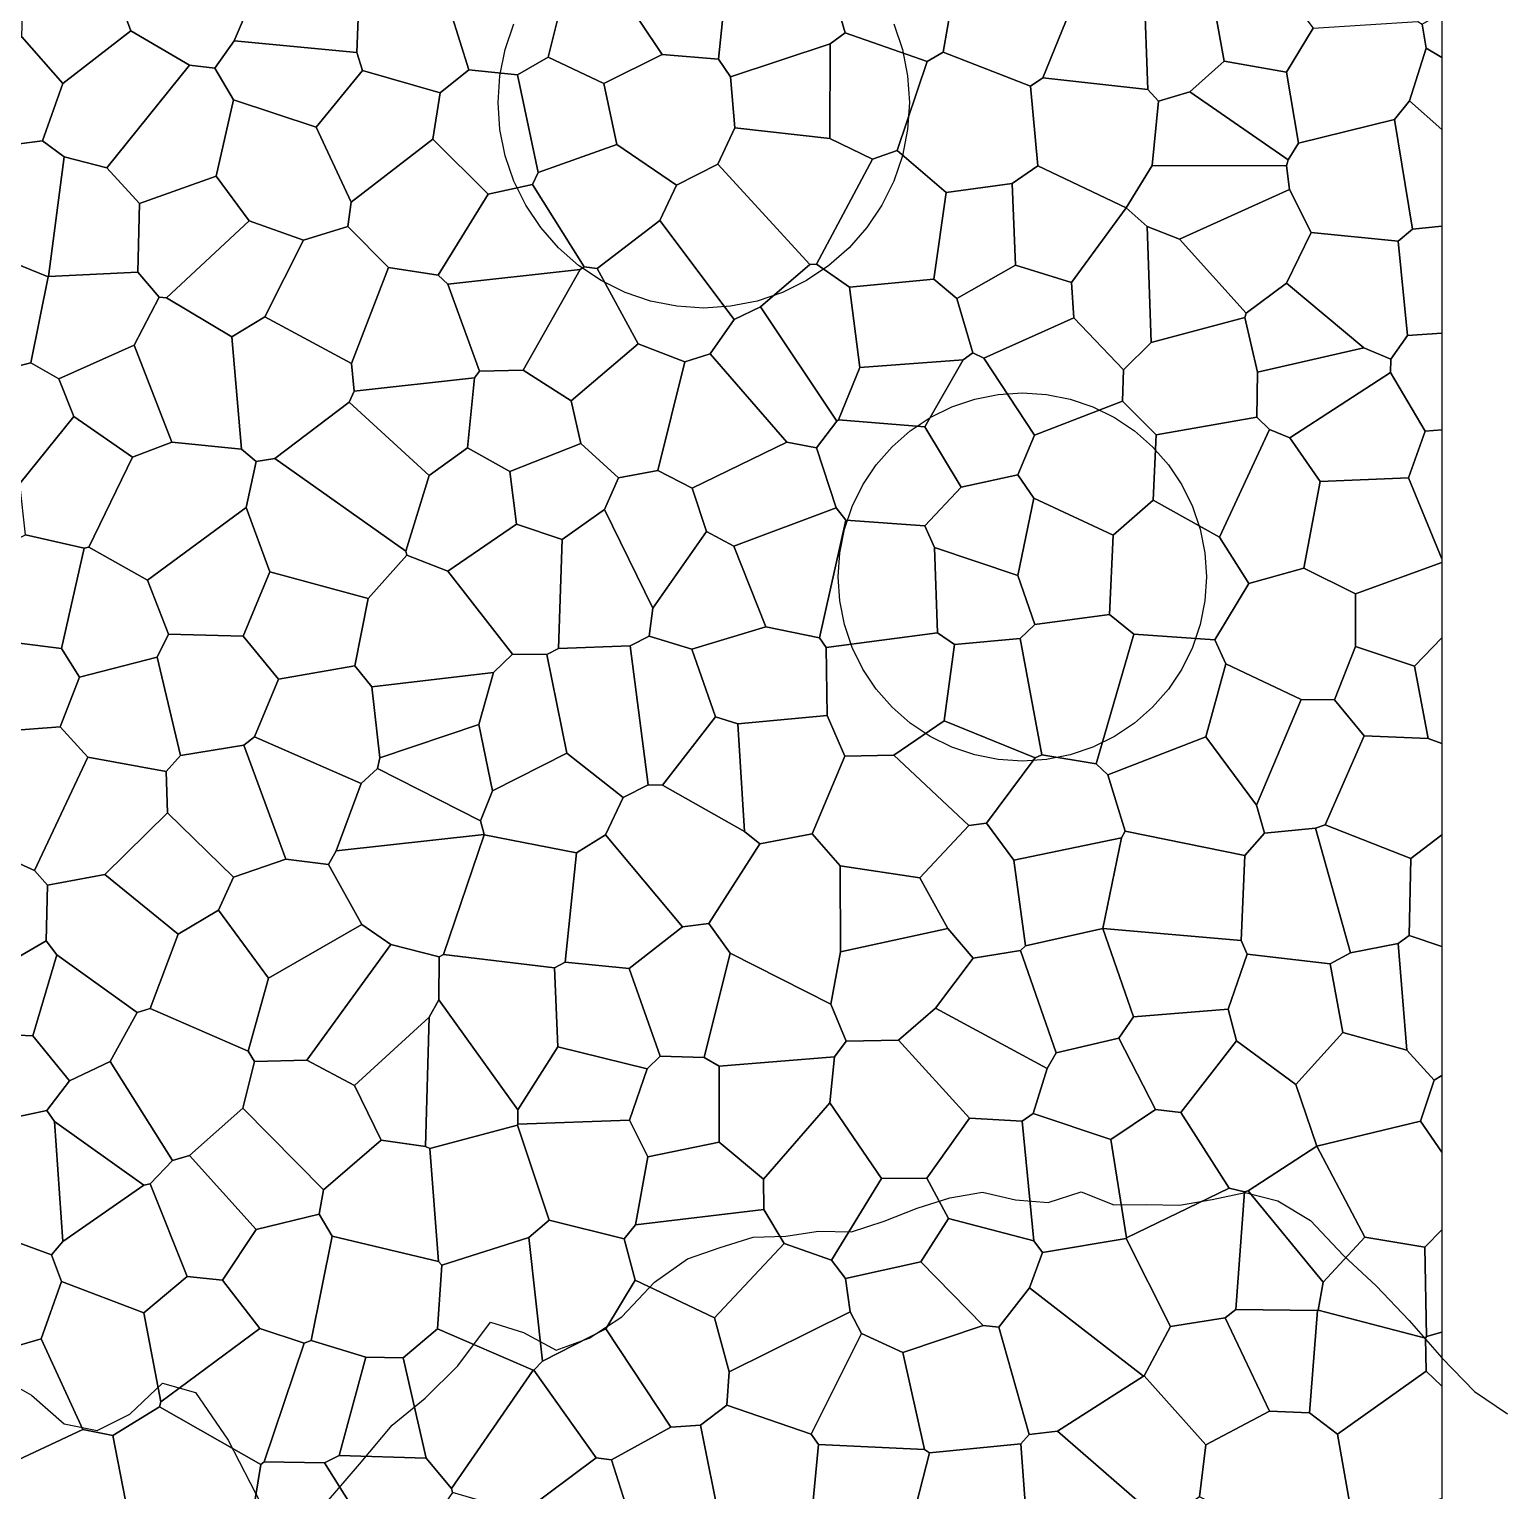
# Model space of a CAD drawing. Header units: metres. Extents: x -200 to 16600, y 0 to 16640.
# Drawn here: x 12094 to 16600, y 8828 to 13283 of the extents above; entities that cross this region are included whole.
import ezdxf

# ---------------------------------------------------------------- set-up
doc = ezdxf.new("R2010")
doc.units = ezdxf.units.M
for name, color, linetype in [('HIDROGRAFIA', 5, 'CONTINUOUS'), ('PIVOS', 30, 'CONTINUOUS'), ('USO_AGRICULTURA', 30, 'CONTINUOUS'), ('USO_FLORESTAL', 3, 'CONTINUOUS'), ('USO_PASTAGEM', 42, 'CONTINUOUS'), ('USO_SAVANICA', 82, 'CONTINUOUS'), ('USO_SILVICULTURA', 200, 'CONTINUOUS'), ('USO_URBANO', 8, 'CONTINUOUS')]:
    doc.layers.add(name, color=color, linetype=linetype)

msp = doc.modelspace()

# ---------------------------------------------------------------- linework, layer by layer
at = {"layer": 'HIDROGRAFIA'}
for points in [[(13000, 8791.13), (13100, 8907.86), (13200, 9026.3), (13300, 9108.86), (13400, 9207.96), (13500, 9340.95), (13600, 9309.38), (13700, 9255.38), (13800, 9292.09), (13900, 9357.44), (14000, 9462.33), (14100, 9534.42), (14200, 9568.88), (14300, 9599.63), (14400, 9603.53), (14500, 9617.98), (14600, 9616.25), (14700, 9649.1), (14800, 9688.08), (14900, 9719.97), (15000, 9736.99), (15100, 9713.59), (15200, 9705.45), (15300, 9738.6), (15400, 9698.16), (15500, 9699.68), (15600, 9697.12), (15700, 9715.16), (15800, 9736.48), (15900, 9710.34), (16000, 9651.2), (16100, 9544.18), (16200, 9451.97), (16300, 9346.1), (16400, 9232.01), (16500, 9129.3), (16600, 9060.73)], [(11000, 8791.61), (11100, 8834.06), (11200, 8903.51), (11300, 9010.11), (11400, 9048.17), (11500, 9077.56), (11600, 9128.67), (11700, 9132.26), (11800, 9167.09), (11900, 9204.91), (12000, 9175.58), (12100, 9118.32), (12200, 9031.21), (12300, 9010.89), (12400, 9059.88), (12500, 9155.22), (12600, 9125.96), (12700, 8981.27), (12800, 8785.38)]]:
    msp.add_lwpolyline(points, dxfattribs=at)
at = {"layer": 'PIVOS'}
msp.add_lwpolyline([(14728.99, 13300.11), (14755.34, 13222.47), (14771.34, 13142.06), (14776.7, 13060.25), (14771.34, 12978.44), (14755.34, 12898.03), (14728.99, 12820.4), (14692.73, 12746.87), (14647.18, 12678.7), (14593.12, 12617.06), (14531.48, 12563), (14463.31, 12517.45), (14389.78, 12481.19), (14312.15, 12454.84), (14231.74, 12438.84), (14149.93, 12433.48), (14068.12, 12438.84), (13987.71, 12454.84), (13910.07, 12481.19), (13836.54, 12517.45), (13768.38, 12563), (13706.74, 12617.06), (13652.68, 12678.7), (13607.13, 12746.87), (13570.87, 12820.4), (13544.52, 12898.03), (13528.52, 12978.44), (13523.16, 13060.25), (13528.52, 13142.06), (13544.52, 13222.47), (13570.87, 13300.11)], dxfattribs=at)
msp.add_lwpolyline([(15682.75, 11613.51), (15677.94, 11540.2), (15663.61, 11468.15), (15640, 11398.59), (15607.51, 11332.71), (15566.69, 11271.63), (15518.26, 11216.39), (15463.03, 11167.96), (15401.95, 11127.15), (15336.06, 11094.65), (15266.5, 11071.04), (15194.45, 11056.71), (15121.14, 11051.9), (15047.84, 11056.71), (14975.79, 11071.04), (14906.23, 11094.65), (14840.34, 11127.15), (14779.26, 11167.96), (14724.03, 11216.39), (14675.6, 11271.63), (14634.78, 11332.71), (14602.29, 11398.59), (14578.68, 11468.15), (14564.35, 11540.2), (14559.54, 11613.51), (14564.35, 11686.81), (14578.68, 11758.86), (14602.29, 11828.42), (14634.78, 11894.31), (14675.6, 11955.39), (14724.03, 12010.62), (14779.26, 12059.06), (14840.34, 12099.87), (14906.23, 12132.36), (14975.79, 12155.97), (15047.84, 12170.3), (15121.14, 12175.11), (15194.45, 12170.3), (15266.5, 12155.97), (15336.06, 12132.36), (15401.95, 12099.87), (15463.03, 12059.06), (15518.26, 12010.62), (15566.69, 11955.39), (15607.51, 11894.31), (15640, 11828.42), (15663.61, 11758.86), (15677.94, 11686.81)], close=True, dxfattribs=at)
at = {"layer": 'USO_AGRICULTURA'}
for points in [[(14547.89, 13388.66), (14835.38, 13656.32), (14932.86, 13515.94), (14879.82, 13214.14), (14830.57, 13185.02), (14581.11, 13273.08)], [(14194.35, 13192.81), (14022.83, 13207.17), (13820.41, 13509.49), (13852.66, 13533.83), (14219.8, 13439.48)], [(14194.35, 13192.81), (14219.8, 13439.48), (14303.33, 13542.63), (14388.34, 13526.43), (14547.89, 13388.66), (14581.11, 13273.08), (14535.61, 13239.42), (14231.2, 13138.56)], [(14879.82, 13214.14), (14932.86, 13515.94), (15139.72, 13520.91), (15277.29, 13364.91), (15183.27, 13135.6), (15145.62, 13110.63)], [(15736.13, 13186.76), (15678.74, 13505.99), (15706.07, 13525.21), (15926.65, 13396.1), (16007.74, 13286.81), (15926.9, 13152.36)], [(15504.15, 13099.49), (15492.75, 13405.82), (15558.77, 13478.48), (15678.74, 13505.99), (15736.13, 13186.76), (15631.98, 13092.51), (15536.04, 13064.34)], [(15504.15, 13099.49), (15183.27, 13135.6), (15277.29, 13364.91), (15492.75, 13405.82)], [(15926.9, 13152.36), (16007.74, 13286.81), (16326.62, 13307.82), (16339.86, 13299.06), (16351.84, 13226.23), (16301.07, 13065.85), (16255.88, 13008.76), (15962.84, 12936.06)], [(16400, 13197.99), (16351.84, 13226.23), (16339.86, 13299.06), (16400, 13334.03)], [(14534.21, 12951.01), (14535.61, 13239.42), (14581.11, 13273.08), (14830.57, 13185.02), (14739.89, 12914.13), (14664.52, 12887.19)], [(14244.18, 12983), (14231.2, 13138.56), (14535.61, 13239.42), (14534.21, 12951.01)], [(14739.89, 12914.13), (14830.57, 13185.02), (14879.82, 13214.14), (15145.62, 13110.63), (15168.49, 12867.31), (15090.36, 12813.79), (14888.99, 12786.34)], [(16400, 13197.99), (16400, 12977.88), (16301.07, 13065.85), (16351.84, 13226.23)], [(15931.03, 12885.02), (15631.98, 13092.51), (15736.13, 13186.76), (15926.9, 13152.36), (15962.84, 12936.06)], [(15168.49, 12867.31), (15145.62, 13110.63), (15183.27, 13135.6), (15504.15, 13099.49), (15536.04, 13064.34), (15516.46, 12868.11), (15438.11, 12739.25), (15438.05, 12739.24)], [(15931.03, 12885.02), (15926.17, 12867.51), (15516.46, 12868.11), (15536.04, 13064.34), (15631.98, 13092.51)], [(16255.88, 13008.76), (16301.07, 13065.85), (16400, 12977.88), (16400, 12683.44), (16310.77, 12674.1)], [(14473.57, 12566.48), (14192.29, 12872.71), (14244.18, 12983), (14534.21, 12951.01), (14664.52, 12887.19), (14493.24, 12567.06)], [(15931.03, 12885.02), (15962.84, 12936.06), (16255.88, 13008.76), (16310.77, 12674.1), (16266.56, 12637.08), (16001.17, 12664.32), (15935.24, 12794.9), (15926.17, 12867.51)], [(14493.24, 12567.06), (14664.52, 12887.19), (14739.89, 12914.13), (14888.99, 12786.34), (14851.39, 12521.24), (14594.38, 12497.57)], [(14015.84, 12700.26), (14066.23, 12808.1), (14192.29, 12872.71), (14473.57, 12566.48), (14322.65, 12437.5), (14242.93, 12399.01)], [(15100.72, 12563.76), (15090.36, 12813.79), (15168.49, 12867.31), (15438.05, 12739.24), (15271.17, 12511.21)], [(15438.11, 12739.25), (15516.46, 12868.11), (15926.17, 12867.51), (15935.24, 12794.9), (15600.28, 12643.79), (15501.33, 12682.13)], [(14851.39, 12521.24), (14888.99, 12786.34), (15090.36, 12813.79), (15100.72, 12563.76), (14921.17, 12462.58)], [(15803.59, 12417.37), (15600.28, 12643.79), (15935.24, 12794.9), (16001.17, 12664.32), (15926.85, 12509.56)], [(15429.51, 12245.45), (15278.08, 12403.44), (15271.17, 12511.21), (15438.05, 12739.24), (15438.11, 12739.25), (15501.33, 12682.13), (15514.21, 12328.72)], [(13949.45, 12323.98), (13824.42, 12554.08), (14015.84, 12700.26), (14242.93, 12399.01), (14169.68, 12293.83), (14092.31, 12269.13)], [(15803.59, 12417.37), (15798.95, 12404.58), (15514.21, 12328.72), (15501.33, 12682.13), (15600.28, 12643.79)], [(16162.38, 12312.53), (15926.85, 12509.56), (16001.17, 12664.32), (16266.56, 12637.08), (16295.69, 12349.47), (16244.16, 12278.06)], [(16266.56, 12637.08), (16310.77, 12674.1), (16400, 12683.44), (16400, 12357.04), (16295.69, 12349.47)], [(14555.64, 12088.22), (14322.65, 12437.5), (14473.57, 12566.48), (14493.24, 12567.06), (14594.38, 12497.57), (14625.69, 12252.27), (14560.81, 12092.58)], [(14970.18, 12296.46), (14921.17, 12462.58), (15100.72, 12563.76), (15271.17, 12511.21), (15278.08, 12403.44), (15003.97, 12280.18)], [(14940.27, 12275.12), (14625.69, 12252.27), (14594.38, 12497.57), (14851.39, 12521.24), (14921.17, 12462.58), (14970.18, 12296.46)], [(15803.59, 12417.37), (15926.85, 12509.56), (16162.38, 12312.53), (15838.46, 12237.69), (15798.95, 12404.58)], [(14169.68, 12293.83), (14242.93, 12399.01), (14322.65, 12437.5), (14555.64, 12088.22), (14493.71, 12006.77), (14403.1, 12024.27)], [(15429.51, 12245.45), (15426.11, 12149.12), (15157.76, 12046.18), (15003.97, 12280.18), (15278.08, 12403.44)], [(15429.51, 12245.45), (15514.21, 12328.72), (15798.95, 12404.58), (15838.46, 12237.69), (15835.72, 12100.58), (15528.79, 12046.5), (15426.11, 12149.12)], [(16243.22, 12237.44), (16244.16, 12278.06), (16295.69, 12349.47), (16400, 12357.04), (16400, 12062.49), (16349.6, 12057.78)], [(13745.2, 12150.12), (13949.45, 12323.98), (14092.31, 12269.13), (14009.8, 11938.36), (13890.3, 11915.45), (13774.58, 12020.51)], [(15835.72, 12100.58), (15838.46, 12237.69), (16162.38, 12312.53), (16244.16, 12278.06), (16243.22, 12237.44), (15936.97, 12037.49), (15874.28, 12063.49)], [(14009.8, 11938.36), (14092.31, 12269.13), (14169.68, 12293.83), (14403.1, 12024.27), (14114.65, 11883.71)], [(14823.41, 12071.2), (14560.81, 12092.58), (14625.69, 12252.27), (14940.27, 12275.12)], [(14823.41, 12071.2), (14940.27, 12275.12), (14970.18, 12296.46), (15003.97, 12280.18), (15157.76, 12046.18), (15107.58, 11924.64), (14934.89, 11886.85)], [(15936.97, 12037.49), (16243.22, 12237.44), (16349.6, 12057.78), (16297.93, 11915.79), (16029.26, 11904.92)], [(15107.58, 11924.64), (15157.76, 12046.18), (15426.11, 12149.12), (15528.79, 12046.5), (15519.89, 11847.89), (15398.42, 11741.29), (15156.33, 11853.48)], [(14553.36, 11824.57), (14493.71, 12006.77), (14555.64, 12088.22), (14560.81, 12092.58), (14823.41, 12071.2), (14934.89, 11886.85), (14823.94, 11769.69), (14583.01, 11786.65)], [(15519.89, 11847.89), (15528.79, 12046.5), (15835.72, 12100.58), (15874.28, 12063.49), (15722.63, 11734.87)], [(15722.63, 11734.87), (15874.28, 12063.49), (15936.97, 12037.49), (16029.26, 11904.92), (15979.59, 11639.91), (15811.51, 11593.45)], [(16400, 11668.76), (16297.93, 11915.79), (16349.6, 12057.78), (16400, 12062.49)], [(14158.62, 11751.81), (14114.65, 11883.71), (14403.1, 12024.27), (14493.71, 12006.77), (14553.36, 11824.57), (14241.86, 11707.71)], [(13994.84, 11517.86), (13847.62, 11819.05), (13890.3, 11915.45), (14009.8, 11938.36), (14114.65, 11883.71), (14158.62, 11751.81)], [(14823.94, 11769.69), (14934.89, 11886.85), (15107.58, 11924.64), (15156.33, 11853.48), (15107.13, 11617.4), (14852.81, 11703.48)], [(15979.59, 11639.91), (16029.26, 11904.92), (16297.93, 11915.79), (16400, 11668.76), (16400, 11657.42), (16136.83, 11562.45)], [(15107.13, 11617.4), (15156.33, 11853.48), (15398.42, 11741.29), (15386.45, 11498.95), (15159.17, 11468.11)], [(14339.52, 11461.42), (14241.86, 11707.71), (14553.36, 11824.57), (14583.01, 11786.65), (14502.46, 11427.35)], [(15386.45, 11498.95), (15398.42, 11741.29), (15519.89, 11847.89), (15722.63, 11734.87), (15811.51, 11593.45), (15708.27, 11421.41), (15460.59, 11438.47)], [(14502.46, 11427.35), (14583.01, 11786.65), (14823.94, 11769.69), (14852.81, 11703.48), (14862.04, 11443.07), (14523.11, 11398.1)], [(13994.84, 11517.86), (14158.62, 11751.81), (14241.86, 11707.71), (14339.52, 11461.42), (14113.66, 11393.12), (13983.47, 11432.46)], [(14862.04, 11443.07), (14852.81, 11703.48), (15107.13, 11617.4), (15159.17, 11468.11), (15114.43, 11426.11), (14913.86, 11407.61)], [(15708.27, 11421.41), (15811.51, 11593.45), (15979.59, 11639.91), (16136.83, 11562.45), (16137.21, 11401.04), (16072.95, 11239.15), (15970.84, 11239.51), (15741.62, 11348.37)], [(16400, 11428.08), (16316.38, 11341.43), (16137.21, 11401.04), (16136.83, 11562.45), (16400, 11657.42)], [(15114.43, 11426.11), (15159.17, 11468.11), (15386.45, 11498.95), (15460.59, 11438.47), (15345.86, 11043.49), (15180.28, 11070.56)], [(14185.89, 11186.71), (14113.66, 11393.12), (14339.52, 11461.42), (14502.46, 11427.35), (14523.11, 11398.1), (14526.4, 11191.34), (14253.49, 11165.77)], [(14526.4, 11191.34), (14523.11, 11398.1), (14862.04, 11443.07), (14913.86, 11407.61), (14882.4, 11174.96), (14729.12, 11070.42), (14580.1, 11066.66)], [(15159.91, 11061.55), (14882.4, 11174.96), (14913.86, 11407.61), (15114.43, 11426.11), (15180.28, 11070.56)], [(15345.86, 11043.49), (15460.59, 11438.47), (15708.27, 11421.41), (15741.62, 11348.37), (15680.44, 11125.36), (15382.06, 11010.22)], [(16072.95, 11239.15), (16137.21, 11401.04), (16316.38, 11341.43), (16358, 11121.17), (16163.1, 11128.93)], [(16400, 11105.14), (16358, 11121.17), (16316.38, 11341.43), (16400, 11428.08)], [(15834.84, 10917.16), (15680.44, 11125.36), (15741.62, 11348.37), (15970.84, 11239.51)], [(15834.84, 10917.16), (15970.84, 11239.51), (16072.95, 11239.15), (16163.1, 11128.93), (16043.79, 10857.57), (16014.89, 10847.3), (15859.67, 10831.87)], [(14024.09, 10978.04), (14185.89, 11186.71), (14253.49, 11165.77), (14274.24, 10837)], [(14274.24, 10837), (14253.49, 11165.77), (14526.4, 11191.34), (14580.1, 11066.66), (14479.88, 10830.01), (14320.72, 10799.13)], [(14729.12, 11070.42), (14882.4, 11174.96), (15159.91, 11061.55), (15011.75, 10863.06), (14957.86, 10855.62)], [(16043.79, 10857.57), (16163.1, 11128.93), (16358, 11121.17), (16400, 11105.14), (16400, 10827.14), (16305.3, 10754.58)], [(15434.29, 10838.61), (15382.06, 11010.22), (15680.44, 11125.36), (15834.84, 10917.16), (15859.67, 10831.87), (15799.05, 10763.71)], [(14479.88, 10830.01), (14580.1, 11066.66), (14729.12, 11070.42), (14957.86, 10855.62), (14808.31, 10696.33), (14565.92, 10732.21)], [(15159.91, 11061.55), (15180.28, 11070.56), (15345.86, 11043.49), (15382.06, 11010.22), (15434.29, 10838.61), (15423.3, 10817.92), (15095.5, 10749.37), (15011.75, 10863.06)], [(14808.31, 10696.33), (14957.86, 10855.62), (15011.75, 10863.06), (15095.5, 10749.37), (15130.43, 10488.9), (15115.01, 10474.58), (14971.25, 10450.45), (14893.46, 10541.47)], [(14165.49, 10556.66), (14320.72, 10799.13), (14479.88, 10830.01), (14565.92, 10732.21), (14567.1, 10469.84), (14537.67, 10310.8), (14229.84, 10466.37)], [(15130.43, 10488.9), (15095.5, 10749.37), (15423.3, 10817.92), (15366.97, 10541.51), (15366.66, 10541.18)], [(15423.3, 10817.92), (15434.29, 10838.61), (15799.05, 10763.71), (15788.56, 10504.34), (15366.97, 10541.51)], [(15788.56, 10504.34), (15799.05, 10763.71), (15859.67, 10831.87), (16014.89, 10847.3), (16122.01, 10467.23), (16059.1, 10433.36), (15806.92, 10463.22)], [(16014.89, 10847.3), (16043.79, 10857.57), (16305.3, 10754.58), (16300.58, 10520.16), (16266.71, 10496.08), (16122.01, 10467.23)], [(16305.3, 10754.58), (16400, 10827.14), (16400, 10486.44), (16300.58, 10520.16)], [(14567.1, 10469.84), (14565.92, 10732.21), (14808.31, 10696.33), (14893.46, 10541.47)], [(14537.67, 10310.8), (14567.1, 10469.84), (14893.46, 10541.47), (14971.25, 10450.45), (14856.26, 10298.69), (14743.56, 10200.51), (14583.72, 10197.34)], [(15115.01, 10474.58), (15130.43, 10488.9), (15366.66, 10541.18), (15459.71, 10272.08), (15415.01, 10207.13), (15224.64, 10161.88)], [(15366.66, 10541.18), (15366.97, 10541.51), (15788.56, 10504.34), (15806.92, 10463.22), (15748.52, 10295.04), (15459.71, 10272.08)], [(16400, 10092.94), (16376.62, 10078.54), (16292.83, 10170.49), (16266.71, 10496.08), (16300.58, 10520.16), (16400, 10486.44)], [(14151.5, 10147.79), (14229.84, 10466.37), (14537.67, 10310.8), (14583.72, 10197.34), (14548.5, 10150.05), (14197.07, 10121.17)], [(15748.52, 10295.04), (15806.92, 10463.22), (16059.1, 10433.36), (16097.92, 10223.82), (15955.29, 10065.17), (15773.77, 10198.32)], [(16059.1, 10433.36), (16122.01, 10467.23), (16266.71, 10496.08), (16292.83, 10170.49), (16097.92, 10223.82)], [(16376.62, 10078.54), (16400, 10092.94), (16400, 9859.29), (16335.34, 9953.42)], [(14756.72, 9248.14), (15001.42, 9330.28), (15049.79, 9325.63), (15141.43, 8998.42), (15116.18, 8969.69), (14837.93, 8942.23), (14823.15, 8952.55)], [(14477.06, 8998.85), (14630.5, 9306.08), (14756.72, 9248.14), (14823.15, 8952.55), (14499.55, 8967.7)], [(15490.17, 9176.14), (15492.92, 9176.92), (15680.64, 8966.41), (15661.1, 8807.86), (15548.37, 8729.67), (15228.55, 9008.62)], [(15680.64, 8966.41), (15874.87, 9069.55), (15996.79, 9064.17), (16082.16, 8998.92), (16118.35, 8792.18), (15736.83, 8770.01), (15661.1, 8807.86)], [(14766.32, 8660.22), (14483.78, 8796.51), (14499.55, 8967.7), (14823.15, 8952.55), (14837.93, 8942.23)], [(14766.32, 8660.22), (14837.93, 8942.23), (15116.18, 8969.69), (15138.59, 8664.48), (14781.4, 8604.69)], [(15141.43, 8998.42), (15228.55, 9008.62), (15548.37, 8729.67), (15505.7, 8640.35), (15148.5, 8650.52), (15138.59, 8664.48), (15116.18, 8969.69)]]:
    msp.add_lwpolyline(points, close=True, dxfattribs=at)
at = {"layer": 'USO_FLORESTAL'}
for points in [[(15196.61, 10114.31), (14856.26, 10298.69), (14971.25, 10450.45), (15115.01, 10474.58), (15224.64, 10161.88)], [(14743.56, 10200.51), (14856.26, 10298.69), (15196.61, 10114.31), (15153.76, 9977.54), (15120.43, 9953.83), (14960.39, 9963.22)], [(15415.01, 10207.13), (15459.71, 10272.08), (15748.52, 10295.04), (15773.77, 10198.32), (15604.22, 9980.56), (15526.67, 9989.75)], [(14548.5, 10150.05), (14583.72, 10197.34), (14743.56, 10200.51), (14960.39, 9963.22), (14829.57, 9780.38), (14691.78, 9778.44), (14534.14, 10009.72)], [(15196.61, 10114.31), (15224.64, 10161.88), (15415.01, 10207.13), (15526.67, 9989.75), (15390.76, 9898.1), (15153.76, 9977.54)], [(15604.22, 9980.56), (15773.77, 10198.32), (15955.29, 10065.17), (16019.13, 9877.69), (16019.07, 9877.58), (15809.44, 9740.9), (15798.67, 9738.29), (15751.22, 9749.34)], [(16019.13, 9877.69), (15955.29, 10065.17), (16097.92, 10223.82), (16292.83, 10170.49), (16376.62, 10078.54), (16335.34, 9953.42)], [(13977.01, 10113.38), (14016.69, 10152.48), (14151.5, 10147.79), (14197.07, 10121.17), (14196.71, 9889.85), (13979.12, 9845.49), (13923.85, 9956.75)], [(14332.45, 9777.16), (14196.71, 9889.85), (14197.07, 10121.17), (14548.5, 10150.05), (14534.14, 10009.72)], [(14332.45, 9777.16), (14534.14, 10009.72), (14691.78, 9778.44), (14539.01, 9530.22), (14394.9, 9580.5), (14332.6, 9684.69)], [(14829.57, 9780.38), (14960.39, 9963.22), (15120.43, 9953.83), (15155.74, 9589.29), (14895.91, 9657.3)], [(15155.74, 9589.29), (15120.43, 9953.83), (15153.76, 9977.54), (15390.76, 9898.1), (15438.93, 9597.75), (15438.02, 9596.4), (15182.15, 9553.67)], [(15390.76, 9898.1), (15526.67, 9989.75), (15604.22, 9980.56), (15751.22, 9749.34), (15438.93, 9597.75)], [(13341.61, 9525.82), (13314.59, 9869.95), (13581.59, 9941.95), (13678.02, 9651.35), (13616.09, 9598.88), (13350.88, 9514.46)], [(13581.59, 9941.95), (13582.88, 9944.26), (13923.85, 9956.75), (13979.12, 9845.49), (13941.29, 9637.33), (13907.27, 9594.47), (13678.02, 9651.35)], [(16019.13, 9877.69), (16335.34, 9953.42), (16400, 9859.29), (16400, 9622.76), (16348.4, 9569.67), (16165.25, 9600.25), (16019.07, 9877.58)], [(12990.06, 9743.92), (13166.28, 9896.04), (13301.37, 9876.19), (13314.59, 9869.95), (13341.61, 9525.82), (13016.48, 9603.52), (12977.45, 9669.94)], [(13941.29, 9637.33), (13979.12, 9845.49), (14196.71, 9889.85), (14332.45, 9777.16), (14332.6, 9684.69)], [(16038.28, 9462.7), (15809.44, 9740.9), (16019.07, 9877.58), (16165.25, 9600.25)], [(14539.01, 9530.22), (14691.78, 9778.44), (14829.57, 9780.38), (14895.91, 9657.3), (14811.37, 9525.21), (14581.96, 9473.67)], [(12196.16, 9586.66), (12442.96, 9758.69), (12462.08, 9763.03), (12575.06, 9480.1), (12442.94, 9369.43), (12192.14, 9465.07), (12160.84, 9546.42)], [(15438.93, 9597.75), (15751.22, 9749.34), (15798.67, 9738.29), (15772.16, 9379.21), (15739.45, 9353.73), (15572.93, 9327.32), (15438.02, 9596.4)], [(16021.22, 9376.44), (15772.16, 9379.21), (15798.67, 9738.29), (15809.44, 9740.9), (16038.28, 9462.7), (16022.94, 9377.88)], [(12682.4, 9469.36), (12785.38, 9623.29), (12977.45, 9669.94), (13016.48, 9603.52), (12952.88, 9284.62), (12931.38, 9276.9), (12796.21, 9321.96)], [(13657.76, 9222.3), (13616.09, 9598.88), (13678.02, 9651.35), (13907.27, 9594.47), (13940.99, 9468.62), (13851.16, 9320.59)], [(13907.27, 9594.47), (13941.29, 9637.33), (14332.6, 9684.69), (14394.9, 9580.5), (14182.16, 9353.69), (13940.99, 9468.62)], [(14811.37, 9525.21), (14895.91, 9657.3), (15155.74, 9589.29), (15182.15, 9553.67), (15142.42, 9445.47), (15049.79, 9325.63), (15001.42, 9330.28)], [(11748.83, 9277.83), (11962.07, 9610.66), (11972.61, 9615.21), (12160.84, 9546.42), (12192.14, 9465.07), (12129.88, 9289.76), (11809.7, 9196.87)], [(12952.88, 9284.62), (13016.48, 9603.52), (13341.61, 9525.82), (13350.88, 9514.46), (13338.36, 9320.6), (13233.52, 9232.45), (13119.15, 9233.88)], [(13338.36, 9320.6), (13350.88, 9514.46), (13616.09, 9598.88), (13657.76, 9222.3), (13631.52, 9194.12), (13630.16, 9193.99)], [(16038.28, 9462.7), (16165.25, 9600.25), (16348.4, 9569.67), (16353.15, 9297.42), (16349.87, 9291.65), (16022.94, 9377.88)], [(16400, 9310.64), (16353.15, 9297.42), (16348.4, 9569.67), (16400, 9622.76)], [(14182.16, 9353.69), (14394.9, 9580.5), (14539.01, 9530.22), (14581.96, 9473.67), (14596.4, 9372.39), (14226.84, 9189.37)], [(15490.17, 9176.14), (15142.42, 9445.47), (15182.15, 9553.67), (15438.02, 9596.4), (15572.93, 9327.32), (15492.92, 9176.92)], [(14581.96, 9473.67), (14811.37, 9525.21), (15001.42, 9330.28), (14756.72, 9248.14), (14630.5, 9306.08), (14596.4, 9372.39)], [(12129.88, 9289.76), (12192.14, 9465.07), (12442.94, 9369.43), (12494.55, 9097.58), (12490.75, 9082.37), (12347.97, 8995.64), (12256.34, 9013.66)], [(12442.94, 9369.43), (12575.06, 9480.1), (12682.4, 9469.36), (12796.21, 9321.96), (12494.55, 9097.58)], [(13851.16, 9320.59), (13940.99, 9468.62), (14182.16, 9353.69), (14226.84, 9189.37), (14220.37, 9087.96), (14139.73, 9027.02), (14049.69, 9020.52)], [(15141.43, 8998.42), (15049.79, 9325.63), (15142.42, 9445.47), (15490.17, 9176.14), (15228.55, 9008.62)], [(14477.06, 8998.85), (14220.37, 9087.96), (14226.84, 9189.37), (14596.4, 9372.39), (14630.5, 9306.08)], [(15739.45, 9353.73), (15772.16, 9379.21), (16021.22, 9376.44), (15996.79, 9064.17), (15874.87, 9069.55)], [(16021.22, 9376.44), (16022.94, 9377.88), (16349.87, 9291.65), (16352.66, 9191.36), (16082.16, 8998.92), (15996.79, 9064.17)], [(15572.93, 9327.32), (15739.45, 9353.73), (15874.87, 9069.55), (15680.64, 8966.41), (15492.92, 9176.92)], [(11809.7, 9196.87), (12129.88, 9289.76), (12256.34, 9013.66), (12027.54, 8906.14), (11950.67, 8940.64), (11823.16, 9055.23)], [(12494.55, 9097.58), (12796.21, 9321.96), (12931.38, 9276.9), (12809.54, 8914.4), (12799.14, 8906.97), (12490.75, 9082.37)], [(12931.38, 9276.9), (12952.88, 9284.62), (13119.15, 9233.88), (13037.96, 8933.71), (12993.74, 8911.88), (12809.54, 8914.4)], [(13303.06, 8926.02), (13233.52, 9232.45), (13338.36, 9320.6), (13630.16, 9193.99), (13380.58, 8833.41)], [(13657.76, 9222.3), (13851.16, 9320.59), (14049.69, 9020.52), (13868.06, 8920.8), (13821.66, 8927.25), (13631.52, 9194.12)], [(16353.15, 9297.42), (16400, 9310.64), (16400, 9145.8), (16352.66, 9191.36), (16349.87, 9291.65)], [(13037.96, 8933.71), (13119.15, 9233.88), (13233.52, 9232.45), (13303.06, 8926.02)], [(13380.58, 8833.41), (13630.16, 9193.99), (13631.52, 9194.12), (13821.66, 8927.25), (13600.92, 8762.07), (13595.61, 8759.14), (13383.58, 8821.73)], [(16082.16, 8998.92), (16352.66, 9191.36), (16400, 9145.8), (16400, 8802.98), (16353.37, 8786.43), (16125.37, 8782.41), (16118.35, 8792.18)], [(12347.97, 8995.64), (12490.75, 9082.37), (12799.14, 8906.97), (12767.36, 8707.28), (12527.13, 8597.21), (12416.28, 8644.96)], [(12027.54, 8906.14), (12256.34, 9013.66), (12347.97, 8995.64), (12416.28, 8644.96), (12139.52, 8521.49), (12107.78, 8541.93), (12042.05, 8715.92)], [(13166.59, 8666.14), (13140.74, 8677.25), (12993.74, 8911.88), (13037.96, 8933.71), (13303.06, 8926.02), (13380.58, 8833.41), (13383.58, 8821.73), (13331.74, 8745.82)], [(12799.14, 8906.97), (12809.54, 8914.4), (12993.74, 8911.88), (13140.74, 8677.25), (12805.05, 8673.22), (12767.36, 8707.28)]]:
    msp.add_lwpolyline(points, close=True, dxfattribs=at)
at = {"layer": 'USO_PASTAGEM'}
for points in [[(13126.35, 11547.65), (13244.64, 11679.37), (13369.26, 11631.01), (13567.18, 11378.33), (13508.6, 11322.01), (13138.17, 11278.18), (13085.86, 11341.95)], [(13508.6, 11322.01), (13567.18, 11378.33), (13671.26, 11377.04), (13731.91, 11075.68), (13505.72, 10961.29), (13463.67, 11163.72)], [(13508.6, 11322.01), (13463.67, 11163.72), (13162.46, 11062.07), (13138.17, 11278.18)], [(13469.46, 10869.86), (13155.61, 11029.03), (13162.46, 11062.07), (13463.67, 11163.72), (13505.72, 10961.29)], [(13469.46, 10869.86), (13505.72, 10961.29), (13731.91, 11075.68), (13904.36, 10940.95), (13850.38, 10827.24), (13762.25, 10772.47), (13480.11, 10827.2), (13479.89, 10827.72)], [(11943.09, 10221.42), (11931.73, 10379.88), (12144.63, 10504.13), (12177.45, 10460.86), (12104.63, 10214.29)], [(12104.63, 10214.29), (12177.45, 10460.86), (12422.24, 10285.19), (12339.98, 10135.7), (12216.45, 10076.89)], [(12339.98, 10135.7), (12422.24, 10285.19), (12462.55, 10297.67), (12760.4, 10167.3), (12780.1, 10135.44), (12744.17, 9993.48), (12581.75, 9848.65), (12529.71, 9833.67)], [(11878.51, 10093.88), (11943.09, 10221.42), (12104.63, 10214.29), (12216.45, 10076.89), (12147.06, 9985.81), (11951.52, 9945.06), (11921.21, 9966.34)], [(12990.06, 9743.92), (12744.17, 9993.48), (12780.1, 10135.44), (12940.21, 10139.84), (13085.46, 10062.22), (13166.28, 9896.04)], [(12147.06, 9985.81), (12216.45, 10076.89), (12339.98, 10135.7), (12529.71, 9833.67), (12462.08, 9763.03), (12442.96, 9758.69), (12169.93, 9952.82)], [(12196.16, 9586.66), (12160.84, 9546.42), (11972.61, 9615.21), (11951.52, 9945.06), (12147.06, 9985.81), (12169.93, 9952.82)], [(12581.75, 9848.65), (12744.17, 9993.48), (12990.06, 9743.92), (12977.45, 9669.94), (12785.38, 9623.29)], [(12196.16, 9586.66), (12169.93, 9952.82), (12442.96, 9758.69)], [(12462.08, 9763.03), (12529.71, 9833.67), (12581.75, 9848.65), (12785.38, 9623.29), (12682.4, 9469.36), (12575.06, 9480.1)]]:
    msp.add_lwpolyline(points, close=True, dxfattribs=at)
at = {"layer": 'USO_SAVANICA'}
for points in [[(13567.18, 11378.33), (13369.26, 11631.01), (13578.63, 11774.4), (13717.84, 11727.22), (13707.2, 11395.67), (13671.26, 11377.04)], [(12745.36, 11433.17), (12827.2, 11629.25), (13126.35, 11547.65), (13085.86, 11341.95), (12853.73, 11301.2)], [(11906.58, 11420.59), (11916.84, 11429.97), (12191.34, 11394.88), (12246.41, 11308.12), (12188.19, 11156.8), (11919.76, 11136.12)], [(12483.29, 11368.53), (12518.15, 11438.96), (12745.36, 11433.17), (12853.73, 11301.2), (12779.99, 11125.41), (12747.85, 11100.54), (12554.23, 11068.99)], [(13731.91, 11075.68), (13671.26, 11377.04), (13707.2, 11395.67), (13925.71, 11402.97), (13980.3, 10979.32), (13904.36, 10940.95)], [(12188.19, 11156.8), (12246.41, 11308.12), (12483.29, 11368.53), (12554.23, 11068.99), (12511.35, 11019.73), (12271.64, 11063.53)], [(12779.99, 11125.41), (12853.73, 11301.2), (13085.86, 11341.95), (13138.17, 11278.18), (13162.46, 11062.07), (13155.61, 11029.03), (13105.04, 10983.4)], [(11870.12, 10831.96), (11891.82, 11102.19), (11919.76, 11136.12), (12188.19, 11156.8), (12271.64, 11063.53), (12109.04, 10718.28), (11879.07, 10823.25)], [(12511.35, 11019.73), (12554.23, 11068.99), (12747.85, 11100.54), (12875.79, 10752.52), (12716.42, 10698.33), (12514.53, 10894.51)], [(12875.79, 10752.52), (12747.85, 11100.54), (12779.99, 11125.41), (13105.04, 10983.4), (13028.71, 10777.84), (13005.85, 10736.33)], [(12109.04, 10718.28), (12271.64, 11063.53), (12511.35, 11019.73), (12514.53, 10894.51), (12324.35, 10705.86), (12149.26, 10673.2)], [(13904.36, 10940.95), (13980.3, 10979.32), (14024.09, 10978.04), (14274.24, 10837), (14320.72, 10799.13), (14165.49, 10556.66), (14084.5, 10546.26), (13850.38, 10827.24)], [(12547.6, 10524.29), (12324.35, 10705.86), (12514.53, 10894.51), (12716.42, 10698.33), (12670.22, 10597.62)], [(11788.34, 10430.06), (11879.07, 10823.25), (12109.04, 10718.28), (12149.26, 10673.2), (12144.63, 10504.13), (11931.73, 10379.88)], [(13356.52, 10462.35), (13480.11, 10827.2), (13762.25, 10772.47), (13726.94, 10438.57), (13694.31, 10421.36)], [(13762.25, 10772.47), (13850.38, 10827.24), (14084.5, 10546.26), (13922.22, 10419.81), (13726.94, 10438.57)], [(12670.22, 10597.62), (12716.42, 10698.33), (12875.79, 10752.52), (13005.85, 10736.33), (13107.39, 10553.72), (12823.34, 10389.62)], [(12144.63, 10504.13), (12149.26, 10673.2), (12324.35, 10705.86), (12547.6, 10524.29), (12462.55, 10297.67), (12422.24, 10285.19), (12177.45, 10460.86)], [(12547.6, 10524.29), (12670.22, 10597.62), (12823.34, 10389.62), (12760.4, 10167.3), (12462.55, 10297.67)], [(12760.4, 10167.3), (12823.34, 10389.62), (13107.39, 10553.72), (13196.21, 10492.76), (12940.21, 10139.84), (12780.1, 10135.44)], [(13922.22, 10419.81), (14084.5, 10546.26), (14165.49, 10556.66), (14229.84, 10466.37), (14151.5, 10147.79), (14016.69, 10152.48)], [(12940.21, 10139.84), (13196.21, 10492.76), (13342.71, 10454.64), (13342.57, 10323.31), (13312.67, 10270.76), (13085.46, 10062.22)], [(13342.57, 10323.31), (13342.71, 10454.64), (13356.52, 10462.35), (13694.31, 10421.36), (13704.97, 10180.4), (13583.31, 9987.82)], [(13977.01, 10113.38), (13704.97, 10180.4), (13694.31, 10421.36), (13726.94, 10438.57), (13922.22, 10419.81), (14016.69, 10152.48)], [(13301.37, 9876.19), (13312.67, 10270.76), (13342.57, 10323.31), (13583.31, 9987.82), (13582.88, 9944.26), (13581.59, 9941.95), (13314.59, 9869.95)], [(13085.46, 10062.22), (13312.67, 10270.76), (13301.37, 9876.19), (13166.28, 9896.04)], [(13583.31, 9987.82), (13704.97, 10180.4), (13977.01, 10113.38), (13923.85, 9956.75), (13582.88, 9944.26)], [(14139.73, 9027.02), (14220.37, 9087.96), (14477.06, 8998.85), (14499.55, 8967.7), (14483.78, 8796.51), (14415.34, 8706.47), (14202.23, 8717.27)], [(13868.06, 8920.8), (14049.69, 9020.52), (14139.73, 9027.02), (14202.23, 8717.27), (14177.86, 8688.6), (13932.65, 8719.97)], [(13900.47, 8640.1), (13600.92, 8762.07), (13821.66, 8927.25), (13868.06, 8920.8), (13932.65, 8719.97)]]:
    msp.add_lwpolyline(points, close=True, dxfattribs=at)
at = {"layer": 'USO_SILVICULTURA'}
for points in [[(13717.84, 11727.22), (13847.62, 11819.05), (13994.84, 11517.86), (13983.47, 11432.46), (13925.71, 11402.97), (13707.2, 11395.67)], [(13980.3, 10979.32), (13925.71, 11402.97), (13983.47, 11432.46), (14113.66, 11393.12), (14185.89, 11186.71), (14024.09, 10978.04)], [(13105.04, 10983.4), (13155.61, 11029.03), (13469.46, 10869.86), (13479.89, 10827.72), (13028.71, 10777.84)], [(13107.39, 10553.72), (13005.85, 10736.33), (13028.71, 10777.84), (13479.89, 10827.72), (13480.11, 10827.2), (13356.52, 10462.35), (13342.71, 10454.64), (13196.21, 10492.76)]]:
    msp.add_lwpolyline(points, close=True, dxfattribs=at)
at = {"layer": 'USO_URBANO'}
for points in [[(12582.46, 13174.31), (12403.08, 13278.82), (12375.25, 13353.44), (12555.97, 13563.67), (12745.22, 13312.4), (12718.42, 13248.15), (12659.63, 13165.04)], [(13433.4, 13159.48), (13324, 13511.16), (13384.21, 13590.75), (13718.43, 13503.9), (13747.37, 13488.16), (13675.67, 13198.46), (13581.75, 13145.05)], [(12070.82, 13260.72), (12077.65, 13510.42), (12188.54, 13526.01), (12375.25, 13353.44), (12403.08, 13278.82), (12195.51, 13118.56)], [(12718.42, 13248.15), (12745.22, 13312.4), (12901.69, 13499.97), (12960.73, 13507.93), (13101.63, 13448.45), (13091.98, 13212.45)], [(13109.22, 13157.43), (13091.98, 13212.45), (13101.63, 13448.45), (13324, 13511.16), (13433.4, 13159.48), (13346.28, 13089.34)], [(13675.67, 13198.46), (13747.37, 13488.16), (13820.41, 13509.49), (14022.83, 13207.17), (13845.52, 13118.48)], [(11868.8, 12930.56), (11865.86, 13161.73), (12070.82, 13260.72), (12195.51, 13118.56), (12133.81, 12943.83), (11895.84, 12913.37)], [(12133.81, 12943.83), (12195.51, 13118.56), (12403.08, 13278.82), (12582.46, 13174.31), (12329.75, 12861.06), (12199.47, 12894.99)], [(12659.63, 13165.04), (12718.42, 13248.15), (13091.98, 13212.45), (13109.22, 13157.43), (12968.15, 12985.43), (12716.26, 13068.37)], [(13884.5, 12931.83), (13845.52, 13118.48), (14022.83, 13207.17), (14194.35, 13192.81), (14231.2, 13138.56), (14244.18, 12983), (14192.29, 12872.71), (14066.23, 12808.1)], [(12662.86, 12835.74), (12430.01, 12752.73), (12329.75, 12861.06), (12582.46, 13174.31), (12659.63, 13165.04), (12716.26, 13068.37)], [(12968.15, 12985.43), (13109.22, 13157.43), (13346.28, 13089.34), (13323.36, 12948.73), (13074.93, 12756.32)], [(13323.36, 12948.73), (13346.28, 13089.34), (13433.4, 13159.48), (13581.75, 13145.05), (13645.22, 12846.46), (13628.12, 12810.21), (13492.27, 12781.15)], [(13884.5, 12931.83), (13645.22, 12846.46), (13581.75, 13145.05), (13675.67, 13198.46), (13845.52, 13118.48)], [(12662.86, 12835.74), (12716.26, 13068.37), (12968.15, 12985.43), (13074.93, 12756.32), (13064.32, 12682.59), (12929.69, 12640.98), (12764.01, 12699.37)], [(11913.53, 12625.07), (11895.84, 12913.37), (12133.81, 12943.83), (12199.47, 12894.99), (12152.02, 12529.39), (12151.43, 12529.06)], [(13064.32, 12682.59), (13074.93, 12756.32), (13323.36, 12948.73), (13492.27, 12781.15), (13340.25, 12534.04), (13188.98, 12557.38)], [(13628.12, 12810.21), (13645.22, 12846.46), (13884.5, 12931.83), (14066.23, 12808.1), (14015.84, 12700.26), (13824.42, 12554.08), (13784.72, 12558.71)], [(12152.02, 12529.39), (12199.47, 12894.99), (12329.75, 12861.06), (12430.01, 12752.73), (12423.98, 12543.17)], [(12489.94, 12467.14), (12423.98, 12543.17), (12430.01, 12752.73), (12662.86, 12835.74), (12764.01, 12699.37), (12511.96, 12464.5)], [(13340.25, 12534.04), (13492.27, 12781.15), (13628.12, 12810.21), (13784.72, 12558.71), (13773.47, 12551.49), (13369.95, 12506.57)], [(12812.05, 12406.31), (12711.41, 12345.67), (12511.96, 12464.5), (12764.01, 12699.37), (12929.69, 12640.98)], [(12812.05, 12406.31), (12929.69, 12640.98), (13064.32, 12682.59), (13188.98, 12557.38), (13075.61, 12264.26)], [(11830.7, 12267.33), (11909.64, 12620.83), (11913.53, 12625.07), (12151.43, 12529.06), (12098.01, 12265.98), (11865.83, 12208.41)], [(12098.01, 12265.98), (12151.43, 12529.06), (12152.02, 12529.39), (12423.98, 12543.17), (12489.94, 12467.14), (12413.17, 12320.39), (12183.5, 12217.44)], [(13075.61, 12264.26), (13188.98, 12557.38), (13340.25, 12534.04), (13369.95, 12506.57), (13465.91, 12240.92), (13451.28, 12220.62), (13083.99, 12179.68)], [(13465.91, 12240.92), (13369.95, 12506.57), (13773.47, 12551.49), (13598.96, 12244.04)], [(13745.2, 12150.12), (13598.96, 12244.04), (13773.47, 12551.49), (13784.72, 12558.71), (13824.42, 12554.08), (13949.45, 12323.98)], [(12527.98, 12024.78), (12413.17, 12320.39), (12489.94, 12467.14), (12511.96, 12464.5), (12711.41, 12345.67), (12740.58, 12003.45)], [(12740.58, 12003.45), (12711.41, 12345.67), (12812.05, 12406.31), (13075.61, 12264.26), (13083.99, 12179.68), (13068.99, 12145.97), (12842.1, 11974.28), (12785.69, 11965.83)], [(12228.89, 12102.95), (12183.5, 12217.44), (12413.17, 12320.39), (12527.98, 12024.78), (12408.4, 11978.65)], [(12064.31, 11898.25), (11851.88, 12165.67), (11865.83, 12208.41), (12098.01, 12265.98), (12183.5, 12217.44), (12228.89, 12102.95)], [(13312.65, 11923.18), (13068.99, 12145.97), (13083.99, 12179.68), (13451.28, 12220.62), (13429.93, 12007.69)], [(13429.93, 12007.69), (13451.28, 12220.62), (13465.91, 12240.92), (13598.96, 12244.04), (13745.2, 12150.12), (13774.58, 12020.51), (13558.24, 11934.81)], [(13241.3, 11691.76), (12842.1, 11974.28), (13068.99, 12145.97), (13312.65, 11923.18)], [(12064.31, 11898.25), (12228.89, 12102.95), (12408.4, 11978.65), (12275.45, 11704.24), (12261.19, 11701.65), (12081.52, 11741.94)], [(12275.45, 11704.24), (12408.4, 11978.65), (12527.98, 12024.78), (12740.58, 12003.45), (12785.69, 11965.83), (12754.64, 11825.31), (12454.33, 11603.79)], [(13241.3, 11691.76), (13312.65, 11923.18), (13429.93, 12007.69), (13558.24, 11934.81), (13578.63, 11774.4), (13369.26, 11631.01), (13244.64, 11679.37)], [(13578.63, 11774.4), (13558.24, 11934.81), (13774.58, 12020.51), (13890.3, 11915.45), (13847.62, 11819.05), (13717.84, 11727.22)], [(13126.35, 11547.65), (12827.2, 11629.25), (12754.64, 11825.31), (12785.69, 11965.83), (12842.1, 11974.28), (13241.3, 11691.76), (13244.64, 11679.37)], [(12518.15, 11438.96), (12454.33, 11603.79), (12754.64, 11825.31), (12827.2, 11629.25), (12745.36, 11433.17)], [(12191.34, 11394.88), (11916.84, 11429.97), (12030.27, 11716.58), (12081.52, 11741.94), (12261.19, 11701.65)], [(12191.34, 11394.88), (12261.19, 11701.65), (12275.45, 11704.24), (12454.33, 11603.79), (12518.15, 11438.96), (12483.29, 11368.53), (12246.41, 11308.12)]]:
    msp.add_lwpolyline(points, close=True, dxfattribs=at)

doc.saveas('drawing.dxf')
